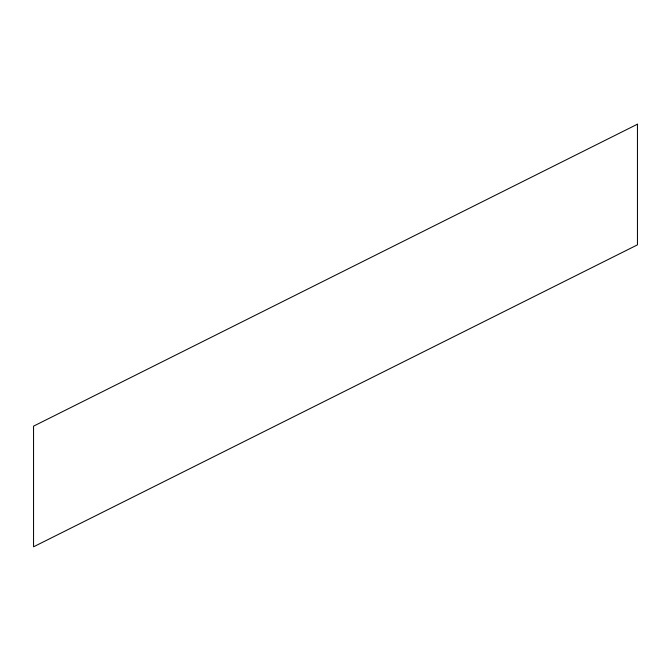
<?xml version="1.0" encoding="UTF-8"?>
<svg xmlns="http://www.w3.org/2000/svg" width="671" height="671" viewBox="0 0 671 671"><rect width="100%" height="100%" fill="white"/><g stroke="black" fill="none" stroke-linecap="round" stroke-linejoin="round"><path stroke-width="1.01" d="M637.45 124.194L33.55 426.144L33.55 546.806L637.45 244.856L637.45 124.194"/></g></svg>
